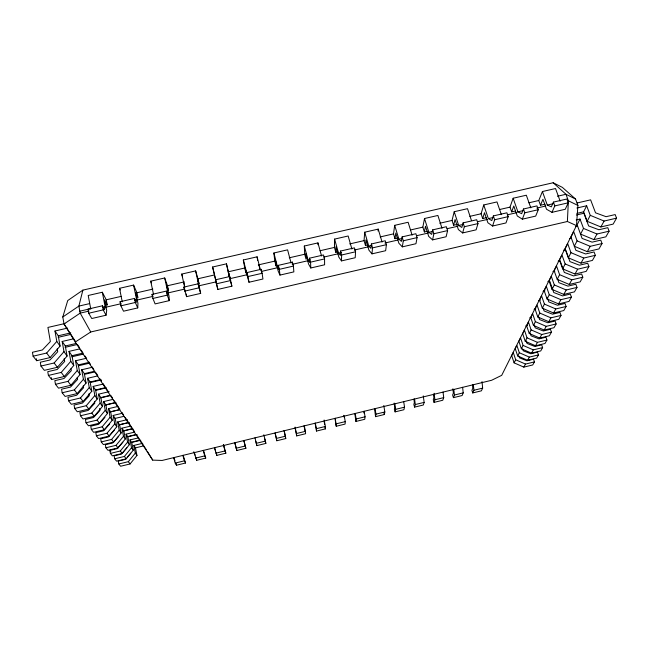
<?xml version="1.0" encoding="UTF-8"?>
<svg xmlns="http://www.w3.org/2000/svg" width="649" height="649" viewBox="0 0 649 649"><rect width="100%" height="100%" fill="white"/><g stroke="black" fill="none" stroke-linecap="round" stroke-linejoin="round"><path stroke-width="0.97" d="M337.723 251.877L335.817 252.315L334.446 247.423L334.584 239.1L348.156 235.993L351.888 249.029M335.817 252.315L335.922 246.798L338.819 257.085L341.447 260.906L355.206 257.734L355.563 251.788L354.435 247.861L340.522 251.058L340.401 255.438L338.518 253.102L334.584 239.1M344.246 416.082L345.26 421.623L345.106 424.081L336.239 426.247L335.273 418.264M341.447 260.906L341.634 254.992L340.522 251.058M133.589 285.098L136.566 299.554L136.282 302.442L134.473 298.435L120.065 301.744L120.876 305.825L123.513 311.196L137.758 307.91L137.945 303.359L135.755 292.731L137.986 297.802L136.947 292.756L133.589 285.098L119.538 288.31L122.255 301.842M576.482 225.601L567.388 221.504L568.378 200.801L565.969 194.286L553.175 182.75L82.877 290.127L67.723 300.568L62.791 316.988L64.04 323.965L75.26 342.031L152.71 460.117L162.12 460.457L491.601 380.282L501.709 375.333L576.482 225.601L577.918 205.433L575.525 199.008L562.342 187.358L553.175 182.75M367.375 245.054L365.476 245.492L364.057 240.633L364.706 232.204L378.213 229.113L382.074 242.085M365.476 245.492L365.922 239.911L368.916 250.149L371.966 253.864L385.652 250.709L386.398 244.681L385.23 240.779L371.39 243.959L370.985 248.397L368.786 246.133L364.706 232.204M364.13 411.247L365.071 416.788L364.762 419.286L355.928 421.444L356.163 418.962L355.19 413.421M371.966 253.864L372.542 247.877L371.39 243.959M378.018 230.995L378.213 229.113M90.779 309.078L88.207 295.482L102.323 292.245L105.154 306.782L104.521 309.751L102.412 305.801L87.923 309.135L88.702 313.232L91.752 318.521L106.063 315.219L106.704 310.563L104.619 299.879L107.231 304.876L105.373 305.298M397.829 238.053L394.99 238.71L393.521 233.867L394.681 225.341L408.124 222.266L412.115 235.181M394.99 238.71L395.785 233.056L398.875 243.245L402.339 246.855L415.96 243.716L417.088 237.615L415.879 233.729L402.104 236.893L401.415 241.387L398.9 239.205L394.681 225.341M383.802 405.495L384.825 411.977L384.362 414.508L375.552 416.658L375.949 414.143L375.041 408.586M402.339 246.855L403.297 240.795L402.104 236.893M427.188 231.304L424.365 231.953L422.848 227.134L424.511 218.518L437.888 215.46L442.01 228.302M424.365 231.953L425.493 226.241L428.689 236.382L432.559 239.887L446.106 236.755L447.615 230.59L446.366 226.72L432.664 229.868L431.699 234.411L428.867 232.318L424.511 218.518M403.71 401.617L404.514 407.174L403.889 409.738L395.111 411.88L395.663 409.332L394.827 403.775M432.559 239.887L433.897 233.745L432.664 229.868M457.342 224.367L453.602 225.227L452.037 220.433L454.203 211.72L467.515 208.678L471.458 220.546M82.877 290.127L78.878 306.085L79.803 311.179L80.184 313.126L90.738 331.98L567.388 221.504M453.602 225.227L455.063 219.451L458.356 229.543L462.632 232.95L476.115 229.835L477.997 223.597L476.707 219.743L463.078 222.883L461.828 227.474L458.689 225.454L454.203 211.72M423.278 395.89L424.146 402.388L423.359 404.992L414.606 407.126L415.319 404.538L414.549 398.973M462.632 232.95L464.343 226.736L463.078 222.883M486.426 217.683L482.694 218.543L481.087 213.772L483.74 204.962L496.988 201.928L501.369 214.657M482.694 218.543L484.495 212.702L487.886 222.745L492.559 226.039L505.977 222.948L508.224 216.636L506.901 212.799L493.337 215.922L491.812 220.571L488.373 218.624L483.74 204.962M443.032 392.045L443.713 397.618L442.772 400.255L434.043 402.38L434.911 399.768L434.092 393.262M492.559 226.039L494.643 219.76L493.337 215.922M515.363 211.03L511.655 211.882L510 207.136L513.148 198.237L526.331 195.219L530.833 207.883M511.655 211.882L513.781 205.976L517.269 215.971L522.34 219.167L535.693 216.093L538.305 209.708L536.942 205.895L523.443 209.002L521.658 213.699L517.91 211.834L513.148 198.237M462.607 387.283L463.216 392.864L462.12 395.533L453.424 397.659L454.446 395.006L453.805 389.424M522.34 219.167L524.79 212.815L523.443 209.002M545.095 204.192L540.479 205.254L538.775 200.525L542.41 191.536L555.528 188.535L560.152 201.133M540.479 205.254L542.929 199.292L546.515 209.238L551.975 212.337L565.263 209.27L568.24 202.812L566.837 199.024L553.402 202.107L551.35 206.861L547.302 205.068L542.41 191.536M482.02 381.604L482.653 388.126L481.404 390.828L472.732 392.945L473.916 390.26L473.34 384.67M551.975 212.337L554.79 205.911L553.402 202.107M576.215 219.93L580.019 219.046L577.139 224.805L582.104 238.434L592.099 242.15L600.755 240.13L602.045 243.553L598.978 248.924L587.288 251.674L574.3 246.255L577.083 240.86L573.708 231.669L570.966 237.153L575.882 250.311L585.625 253.954L594.07 251.966L595.328 255.325L592.407 260.436L580.985 263.129L568.329 257.815L565.092 248.9L567.705 243.683L570.982 252.68L583.784 258.042L595.328 255.325M577.099 202.967L590.622 199.851L595.531 212.815L606.077 216.693L615.171 214.576L616.55 218.153L613.151 224.1L600.869 226.963L587.175 221.317L583.629 211.825L586.655 205.757L576.904 208.013M514.097 362.848L515.687 359.765L513.286 352.537L511.72 355.668L514.097 362.848L523.824 367.115L532.724 364.957L534.468 361.891L533.559 359.197L526.996 360.787L519.508 357.867L518.916 356.082M517.667 355.936L519.322 352.732L516.864 345.382L515.233 348.635L517.667 355.936L527.588 360.276L536.65 358.078L538.467 354.898L537.534 352.147L530.841 353.77L523.216 350.793L522.607 348.984M521.374 348.748L523.094 345.422L520.579 337.942L518.892 341.325L521.374 348.748L531.499 353.161L540.731 350.931L542.621 347.621L541.664 344.83L534.849 346.477L527.061 343.451L526.136 340.684M525.236 341.277L527.02 337.821L524.449 330.211L522.688 333.724L525.236 341.277L535.563 345.771L544.982 343.491L546.945 340.052L545.963 337.212L539.011 338.892L531.069 335.809L530.111 333.002M529.243 333.505L531.109 329.903L528.473 322.155L526.639 325.822L529.243 333.505L539.79 338.072L549.395 335.76L551.439 332.174L550.433 329.286L543.343 330.99L535.23 327.859L534.257 325.003M533.429 325.409L535.36 321.661L532.659 313.775L530.752 317.588L533.429 325.409L544.195 330.057L553.995 327.704L556.128 323.973L555.098 321.036L547.861 322.764L539.57 319.584L538.654 316.915M537.778 316.972L539.798 313.061L537.031 305.038L535.044 309.013L537.778 316.972L548.786 321.709L558.789 319.316L561.012 315.422L559.949 312.429L552.567 314.189L544.097 310.952L543.156 308.234M542.321 308.178L544.43 304.097L541.591 295.92L539.514 300.073L542.321 308.178L553.573 312.996L563.786 310.563L566.106 306.498L565.019 303.448L557.475 305.241L548.819 301.939L547.204 297.331M547.066 298.994L549.273 294.727L546.344 286.396L544.178 290.736L547.066 298.994L558.57 303.902L569.003 301.42L571.428 297.169L570.317 294.062L562.602 295.895L553.751 292.529L549.776 281.26L547.805 281.723M552.023 289.397L554.327 284.935L551.326 276.442L549.054 280.976L552.023 289.397L563.794 294.403L574.462 291.863L576.993 287.426L575.85 284.254L567.964 286.128L558.903 282.696L557.645 279.159M557.207 279.354L559.616 274.681L556.526 266.033L554.157 270.779L557.207 279.354L569.262 284.457L580.165 281.869L582.818 277.22L581.642 273.992L573.578 275.898L564.297 272.402L560.095 260.695L558.164 261.141M562.634 268.84L565.165 263.948L561.985 255.122L559.495 260.095L562.634 268.84L574.99 274.04L586.144 271.412L588.927 266.536L587.71 263.243L579.46 265.19L569.952 261.62L565.952 250.595M568.329 257.815L570.982 252.68M580.019 219.046L583.5 228.424L580.571 234.102L593.9 239.627L605.89 236.828L609.111 231.182L607.78 227.677L598.905 229.746L588.643 225.957L583.897 213.261L576.361 215.006M587.175 221.317L590.257 215.338L586.655 205.757M523.824 367.115L525.503 364.073L534.468 361.891M527.588 360.276L529.333 357.104L538.467 354.898M531.499 353.161L533.308 349.868L542.621 347.621M535.563 345.771L537.445 342.339L546.945 340.052M539.79 338.072L541.753 334.511L551.439 332.174M544.195 330.057L546.239 326.35L556.128 323.973M548.786 321.709L550.912 317.84L561.012 315.422M553.573 312.996L555.795 308.956L566.106 306.498M558.57 303.902L560.898 299.684L571.428 297.169M563.794 294.403L566.228 289.981L576.993 287.426M569.262 284.457L571.81 279.833L582.818 277.22M574.99 274.04L577.651 269.197L588.927 266.536M580.985 263.129L583.784 258.042M587.288 251.674L590.225 246.328L602.045 243.553M593.9 239.627L596.991 234.013L609.111 231.182M600.869 226.963L604.114 221.049L616.55 218.153M125.257 459.411L118.272 461.106L118.816 463.978L128.356 461.666L135.317 453.107L133.816 445.441L142.756 443.283M118.816 463.978L120.617 466.25L130.076 463.954L136.971 455.46L135.479 447.859L133.816 445.441M126.871 447.818L121.266 454.138L114.135 455.866L114.686 458.794L124.421 456.434L131.528 447.721L130.011 439.917L138.221 437.937M114.686 458.794L116.569 461.155L126.206 458.811L133.248 450.171L131.747 442.431L130.011 439.917M122.839 442.22L117.112 448.654L109.835 450.406L110.395 453.391L120.325 450.99L127.585 442.115L126.052 434.173L134.424 432.153M110.395 453.391L112.35 455.849L122.19 453.464L129.378 444.67L127.853 436.785L126.052 434.173M118.645 436.388L112.788 442.942L105.357 444.727L105.925 447.769L116.066 445.319L123.488 436.282L121.931 428.186L130.481 426.142M105.925 447.769L107.961 450.325L118.004 447.899L125.354 438.943L123.805 430.912L121.931 428.186M114.273 430.311L108.278 436.988L100.692 438.813L101.26 441.912L111.62 439.414L119.213 430.206L117.639 421.955L127.342 419.635M101.26 441.912L103.386 444.573L113.64 442.107L121.16 432.972L119.594 424.795L117.639 421.955M109.705 423.975L103.572 430.782L95.825 432.64L96.401 435.795L98.616 438.578L109.097 436.055L116.788 426.75L115.198 418.418L113.161 415.457L122.174 413.308M104.943 417.356L98.664 424.3L90.738 426.19L91.331 429.411L93.634 432.323L104.351 429.752L112.228 420.26L110.614 411.766L108.488 408.675L117.696 406.485M96.401 435.795L106.988 433.256L114.759 423.87L113.161 415.457M99.597 408.472L99.97 410.444L93.537 417.526L85.433 419.457L86.025 422.742L88.442 425.785L99.394 423.164L107.458 413.486L105.828 404.814L103.605 401.593L113.023 399.354M91.331 429.411L102.153 426.823L110.111 417.25L108.488 408.675M86.025 422.742L97.09 420.098L105.243 410.33L103.605 401.593M94.421 401.358L94.762 403.216L88.175 410.436L79.876 412.415L80.476 415.766L91.809 413.064L100.165 403.102L98.502 394.178L109.105 391.672M80.476 415.766L82.999 418.946L94.219 416.269L102.477 406.396L100.83 397.553L98.502 394.178M88.962 393.748L89.311 395.647L82.553 403.021L74.059 405.041L74.667 408.456L77.312 411.791L88.791 409.057L97.269 398.981L95.59 389.96L93.156 386.423L103.021 384.094M74.667 408.456L86.268 405.706L94.843 395.525L93.156 386.423M83.25 385.774L83.599 387.713L76.663 395.249L67.958 397.302L68.575 400.798L80.46 397.983L89.262 387.591L87.558 378.294L97.748 375.893M68.575 400.798L71.349 404.295L83.113 401.504L91.809 391.209L90.106 382.001L87.558 378.294M77.255 377.41L77.612 379.389L70.49 387.088L61.558 389.189L62.182 392.767L65.095 396.425L77.15 393.578L86.082 383.064L84.354 373.654L81.677 369.768L92.126 367.31M62.182 392.767L74.367 389.887L83.413 379.267L81.677 369.768M70.976 368.762L71.317 370.644L63.991 378.513L54.832 380.663L55.465 384.313L67.967 381.377L77.263 370.514L75.503 360.803L86.22 358.305M55.465 384.313L58.532 388.167L70.887 385.255L80.062 374.505L78.318 364.892L75.503 360.803M64.178 358.556L64.689 361.444L57.161 369.492L47.758 371.69L48.399 375.43L51.628 379.487L64.308 376.509L73.743 365.517L71.974 355.684L69.013 351.385L80.087 348.805M48.399 375.43L61.233 372.421L70.79 361.315L69.013 351.385M57.201 348.805L57.72 351.758L49.965 359.992L40.311 362.247L40.952 366.068L44.351 370.344L57.38 367.293L67.09 356.05L65.298 345.99L62.182 341.463L73.556 338.827M40.952 366.068L54.143 362.986L63.983 351.628L62.182 341.463M64.859 323.535L47.921 327.437L50.362 341.536L42.38 349.973L32.45 352.277L33.099 356.196L36.685 360.706L50.078 357.583L60.081 346.071L58.264 335.784L54.97 331.006L67.634 328.078M33.099 356.196L46.663 353.04L56.796 341.406L54.97 331.006M127.09 457.342L130.749 453.205M62.791 316.988L78.878 306.085L89.497 303.643M75.26 342.031L90.738 331.98M175.23 463.07L184.405 460.839L185.573 463.005L176.479 465.228L175.23 463.07L173.632 457.594M195.6 458.105L204.743 455.882L205.741 458.089L196.671 460.295L193.808 451.712M215.898 453.156L225.008 450.941L225.844 453.18L216.798 455.387L214.438 447.664M236.131 448.224L245.208 446.009L245.874 448.289L236.869 450.487L234.743 442.732M254.976 437.807L256.298 443.308L265.352 441.101L263.843 434.749M285.422 436.209L285.763 438.562L276.807 440.744L276.401 438.408L285.422 436.209L284.205 430.693M305.436 431.334L305.606 433.719L296.682 435.901L296.439 433.524L305.436 431.334L304.284 425.809M325.376 426.466L325.384 428.892L316.493 431.066L316.412 428.656L325.376 426.466L324.119 420.017M336.32 423.805L345.26 421.623M356.163 418.962L365.071 416.788M375.949 414.143L384.825 411.977M395.663 409.332L404.514 407.174M415.319 404.538L424.146 402.388M434.911 399.768L443.713 397.618M454.446 395.006L463.216 392.864M473.916 390.26L482.653 388.126M256.298 443.308L256.874 445.612L265.847 443.421L265.352 441.101M128.713 436.306L136.452 434.441M127.853 436.785L137.077 434.562M132.534 441.888L139.178 440.29M131.747 442.431L140.776 440.249M135.479 447.859L143.356 445.952M529.706 317.84L531.645 317.377M115.035 418.435L124.032 416.309M525.666 325.96L527.564 325.506M119.375 424.738L128.786 422.483M119.594 424.795L129.2 422.491M123.545 430.782L132.761 428.567M123.805 430.912L132.274 428.875M543.026 291.328L544.949 290.874M100.83 397.553L110.362 395.29M100.652 397.91L110.273 395.622M538.443 300.536L540.325 300.081M105.828 404.814L115.157 402.599M105.592 405.065L115.944 402.599M534.054 309.354L535.896 308.908M110.614 411.766L119.732 409.592M109.527 412.107L119.343 409.762M552.932 271.655L554.814 271.209M90.106 382.001L100.189 379.624M89.895 382.626L101.285 379.941M95.59 389.96L105.357 387.648M95.484 390.422L106.322 387.859M563.648 250.141L565.62 249.678M78.318 364.892L88.913 362.41M78.107 365.849L89.408 363.197M84.354 373.654L94.689 371.228M84.224 374.416L94.924 371.909M575.558 226.452L577.505 226.006M65.298 345.99L76.541 343.378M65.127 347.329L77.328 344.489M569.522 238.572L571.42 238.126M71.974 355.684L82.926 353.129M71.861 356.804L83.437 354.094M103.264 307.22L105.154 306.782M134.684 299.992L136.566 299.554M321.555 256.006L317.953 242.904L304.308 246.028L308.105 260.095L310.068 259.649M338.518 253.102L341.439 252.429M368.786 246.133L371.69 245.468M398.9 239.205L401.796 238.54M428.867 232.318L432.705 231.433M458.689 225.454L463.467 224.351M488.373 218.624L493.126 217.529M517.91 211.834L523.581 210.527M547.302 205.068L552.948 203.77M89.059 311.082L80.184 313.126L64.04 323.965L75.625 341.674M105.828 307.228L120.617 303.821M136.404 300.195L153.164 296.333M167.961 292.934L184.73 289.073M198.537 285.893L216.287 281.812M230.095 278.632L246.863 274.778M261.652 271.371L277.431 267.745M292.228 264.338L308.007 260.703M323.786 257.077L338.583 253.67M354.362 250.043L368.17 246.863M384.938 243.01L397.756 240.057M416.496 235.741L428.332 233.023M447.072 228.708L457.918 226.217M477.648 221.674L487.504 219.403M507.234 214.868L517.099 212.596M536.82 208.061L545.695 206.017M88.702 313.232L103.199 309.889L106.063 315.219M120.876 305.825L135.308 302.499L137.758 307.91M152.896 298.451L167.255 295.141L169.284 300.633L155.119 303.902L152.896 298.451L152.036 294.395L166.371 291.093L167.872 295.165L167.823 292.366L164.692 277.975L150.714 281.171L153.57 294.638M184.754 291.117L199.032 287.823L200.663 293.389L186.563 296.642L183.854 287.077L198.115 283.8L199.316 287.921L195.649 270.893L181.736 274.073L184.738 287.475M216.45 283.816L230.655 280.546L229.689 276.539L215.5 279.8L217.845 289.43L231.88 286.193L229.689 276.539M262.123 273.302L262.934 279.021L248.981 282.242L247.983 276.555L262.123 273.302L261.117 269.311L246.993 272.564L247.74 276.774L243.326 259.981L257.101 256.826L260.436 270.065M293.421 266.09L293.843 271.89L279.954 275.095L279.354 269.335L293.421 266.09L292.375 262.123L278.332 265.352L278.778 269.627L277.545 267.128L273.894 252.988L287.596 249.849L291.068 263.015M324.573 258.919L324.597 264.792L310.782 267.988L310.571 262.147L324.573 258.919L323.486 254.976L309.508 258.188L309.662 262.512L308.105 260.095M341.634 254.992L355.563 251.788M372.542 247.877L386.398 244.681M403.297 240.795L417.088 237.615M433.897 233.745L447.615 230.59M464.343 226.736L477.997 223.597M494.643 219.76L508.224 216.636M524.79 212.815L538.305 209.708M554.79 205.911L568.24 202.812M576.872 213.383L583.629 211.825M58.264 335.784L70.773 332.888M58.199 337.31L70.725 334.413M217.845 289.43L212.604 267.007L226.452 263.843L230.598 280.717M102.323 292.245L106.241 299.806L121.266 296.35M136.947 292.756L152.84 289.105M164.692 277.975L167.507 285.738L184.251 281.893M195.649 270.893L197.921 278.762L214.584 274.933L212.604 267.007M243.326 259.981L244.762 268.005L228.18 271.817L229.373 276.79L228.229 271.509L230.517 281.033M258.302 264.906L274.803 261.117L273.894 252.988M289.243 257.799L304.697 254.254L304.308 246.028M320.022 250.733L334.446 247.423M349.706 243.927L364.057 240.633M380.192 236.926L393.521 233.867M410.533 229.965L422.848 227.134M439.779 223.248L452.037 220.433M469.819 216.352L481.087 213.772M499.722 209.489L510 207.136M528.894 202.796L538.775 200.525M557.402 196.258L565.969 194.286L575.525 199.008M79.803 311.179L90.438 308.737M590.257 215.338L604.114 221.049M583.5 228.424L596.991 234.013M577.083 240.86L590.225 246.328M565.165 263.948L577.651 269.197M559.616 274.681L571.81 279.833M554.327 284.935L566.228 289.981M549.273 294.727L560.898 299.684M544.43 304.097L555.795 308.956M539.798 313.061L550.912 317.84M535.36 321.661L546.239 326.35M531.109 329.903L541.753 334.511M527.02 337.821L537.445 342.339M523.094 345.422L533.308 349.868M519.322 352.732L529.333 357.104M515.687 359.765L525.503 364.073M568.378 200.801L577.918 205.433M109.835 450.406L110.817 451.647M46.663 353.04L50.078 357.583M54.143 362.986L57.38 367.293M61.233 372.421L64.308 376.509M67.967 381.377L70.887 385.255M74.367 389.887L77.15 393.578M80.46 397.983L83.113 401.504M86.268 405.706L88.791 409.057M91.809 413.064L94.219 416.269M97.09 420.098L99.394 423.164M102.153 426.823L104.351 429.752M106.988 433.256L109.097 436.055M111.62 439.414L113.64 442.107M116.066 445.319L118.004 447.899M120.325 450.99L122.19 453.464M124.421 456.434L126.206 458.811M128.356 461.666L130.076 463.954M56.796 341.406L60.081 346.071M63.983 351.628L67.09 356.05M70.79 361.315L73.743 365.517M77.263 370.514L80.062 374.505M83.413 379.267L86.082 383.064M89.262 387.591L91.809 391.209M94.843 395.525L97.269 398.981M100.165 403.102L102.477 406.396M105.243 410.33L107.458 413.486M110.111 417.25L112.228 420.26M114.759 423.87L116.788 426.75M119.213 430.206L121.16 432.972M123.488 436.282L125.354 438.943M127.585 442.115L129.378 444.67M131.528 447.721L133.248 450.171M135.317 453.107L136.971 455.46M77.831 345.049L79.494 347.58M81.149 350.111L82.804 352.634M85.011 356.009L86.666 358.54M88.872 361.915L90.527 364.446M92.182 366.977L93.837 369.508M96.044 372.875L97.699 375.406M99.905 378.781L101.569 381.312M103.223 383.843L108.74 392.28M110.947 395.647L112.602 398.178M114.256 400.709L119.773 409.146M121.988 412.521L123.643 415.052M125.298 417.575L134.676 431.918M136.331 434.449L146.268 449.627M147.258 451.242L152.71 460.117M310.782 267.988L308.567 264.054L305.776 253.71L306.02 259.162L304.697 254.254M120.065 301.744L121.233 304.13M119.538 288.31L120.341 289.998M279.954 275.095L278.161 271.055L275.484 260.663L276.076 266.049L274.803 261.117M152.036 294.395L152.693 296.009M150.714 281.171L151.395 282.891M248.981 282.242L245.038 267.656L245.987 272.969L244.762 268.005M183.854 287.077L185.184 291.174M181.736 274.073L182.572 276.685M472.732 392.945L471.92 390.341L472.78 388.37L472.464 384.889M453.424 397.659L452.621 395.046L453.367 393.091L452.921 388.751M434.043 402.38L433.264 399.768L433.889 397.837L433.491 394.373M173.981 457.513L174.995 460.912M414.606 407.126L413.843 404.497L414.354 402.599L413.908 399.135M183.148 455.282L185.573 463.005M182.831 455.355L184.405 460.839M395.111 411.88L394.357 409.251L394.762 407.369L394.146 403.053M194.578 453.416L195.057 455.111M383.867 412.748L384.362 414.508M375.552 416.658L374.562 408.708M203.47 450.341L205.741 458.089M203.242 450.39L204.743 455.882M355.928 421.444L354.792 413.518M309.508 258.188L310.571 262.147M214.616 447.623L215.533 451.031M230.752 281.982L231.88 286.193M336.239 426.247L334.965 418.345M223.499 444.557L225.844 453.18M324.93 427.115L325.384 428.892M223.345 444.524L225.008 450.941M278.332 265.352L279.354 269.335M316.493 431.066L315.065 423.189M234.841 442.707L236.869 450.487M258.756 264.508L259.714 268.297M296.682 435.901L295.108 428.04M214.446 274.673L215.752 279.922M215.5 279.8L216.539 283.954L215.963 281.293M255.811 441.223L256.874 445.612M246.993 272.564L247.983 276.555M285.317 436.777L285.763 438.562M245.208 446.009L243.854 440.509L245.874 448.289M276.807 440.744L275.079 432.915L276.401 438.408M265.847 443.421L264.841 439.024M197.921 278.762L199.065 283.759L197.556 278.551L200.663 293.389M198.115 283.8L199.032 287.823M183.699 281.731L184.559 285.56M216.198 452.678L216.798 455.387M284.1 430.717L285.098 435.885M226.452 263.843L227.986 270.925M167.507 285.738L168.602 290.76L166.728 285.625L169.032 296.204L169.284 300.633M166.371 291.093L167.255 295.141M295.06 427.083L296.439 433.524M196.087 457.577L196.671 460.295M176.098 463.41L176.479 465.228M304.097 425.858L304.933 431.05M134.473 298.435L135.308 302.499M315.3 423.124L316.412 428.656M106.241 299.806L107.231 304.876M102.412 305.801L103.199 309.889M324.192 421.866L324.678 424.446M343.743 415.311L344.043 417.031M51.303 377.637L51.628 379.487M36.36 358.767L36.685 360.706M363.7 411.352L363.975 413.08M257.101 256.826L257.629 260.419M261.117 269.311L261.604 272.702M186.263 294.021L186.563 296.642M292.375 262.123L292.569 264.703M317.953 242.904L317.986 244.738"/></g></svg>
